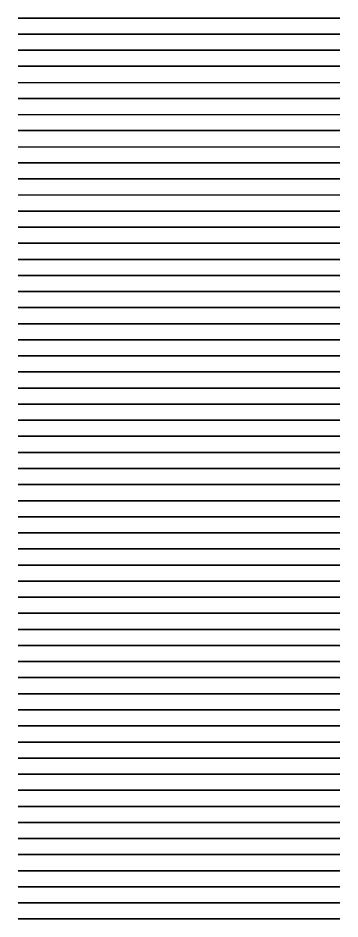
# Model space of a CAD drawing. Header units: metres. Extents: x 0 to 286, y 1 to 229.
# Drawn here: x 0 to 20, y 115 to 171 of the extents above; entities that cross this region are included whole.
import ezdxf
from ezdxf.lldxf.tags import DXFTag

# ---------------------------------------------------------------- set-up
doc = ezdxf.new("R2010")
doc.units = ezdxf.units.M
for name, color, linetype, lineweight in [('V-WE-MO-BODEM_CONTOUR-G', 30, 'V-MO-BORDER-SO', 35), ('V-WE-MO-BODEM_CONTOUR_INTERVENTIEWAARDE-G', 10, 'V-MO-BODEM_CONTOUR_INTERVENTIEWAARDE-SO', 35), ('V-WE-MO-BODEM_CONTOUR_TUSSENWAARDE-G', 40, 'V-MO-BODEMTUSSENWAARDE-SO', 35), ('V-WE-MO-EXPLOSIEVEN-G', 10, 'V-MO-EXPLOSIEVEN-SO', 35), ('V-WE-MO-GELUID_CONTOUR_INTERVENTIEWAARDE-G', 10, 'V-MO-GELUIDINTERVENTIEWAARDE-SO', 35), ('V-WE-MO-GELUID_CONTOUR_STREEFWAARDE-G', 90, 'V-MO-GELUIDSTREEFWAARDE-SO', 35), ('V-WE-MO-GELUID_CONTOUR_TUSSENWAARDE-G', 40, 'V-MO-GELUIDTUSSENWAARDE-SO', 35), ('V-WE-MO-GEUR_CONTOUR_INTERVENTIEWAARDE-G', 10, 'V-MO-GEURINTERVENTIEWAARDE-SO', 35), ('V-WE-MO-GEUR_CONTOUR_STREEFWAARDE-G', 90, 'V-MO-GEURSTREEFWAARDE-SO', 35), ('V-WE-MO-GEUR_CONTOUR_TUSSENWAARDE-G', 40, 'V-MO-GEURTUSSENWAARDE-SO', 35), ('V-WE-MO-GRONDWATER_CONTOUR_INTERVENTIEWAARDE-G', 10, 'V-MO-GRONDWATERINTERVENTIEWAARDE-SO', 35), ('V-WE-MO-GRONDWATER_CONTOUR_STREEFWAARDE-G', 90, 'V-MO-GRONDWATERSTREEFWAARDE-SO', 35), ('V-WE-MO-GRONDWATER_CONTOUR_TUSSENWAARDE-G', 40, 'V-MO-GRONDWATERTUSSENWAARDE-SO', 35), ('V-WE-MO-LICHT_CONTOUR_INTERVENTIEWAARDE-G', 10, 'V-MO-LICHTINTERVENTIEWAARDE-SO', 35), ('V-WE-MO-LICHT_CONTOUR_STREEFWAARDE-G', 90, 'V-MO-LICHTSTREEFWAARDE-SO', 35), ('V-WE-MO-LICHT_CONTOUR_TUSSENWAARDE-G', 40, 'V-MO-LICHTTUSSENWAARDE-SO', 35), ('V-WE-MO-LUCHT_CONTOUR_INTERVENTIEWAARDE-G', 10, 'V-MO-LUCHTINTERVENTIEWAARDE-SO', 35), ('V-WE-MO-LUCHT_CONTOUR_STREEFWAARDE-G', 90, 'V-MO-LUCHTSTREEFWAARDE-SO', 35), ('V-WE-MO-LUCHT_CONTOUR_TUSSENWAARDE-G', 40, 'V-MO-LUCHTTUSSENWAARDE-SO', 35), ('V-WE-MO-STRALING_CONTOUR_INTERVENTIEWAARDE-G', 10, 'V-MO-STRALINGINTERVENTIEWAARDE-SO', 35), ('V-WE-MO-STRALING_CONTOUR_STREEFWAARDE-G', 90, 'V-MO-STRALINGSTREEFWAARDE-SO', 35), ('V-WE-MO-STRALING_CONTOUR_TUSSENWAARDE-G', 40, 'V-MO-STRALINGTUSSENWAARDE-SO', 35), ('V-WE-MO-TRILLING_CONTOUR_INTERVENTIEWAARDE-G', 10, 'V-MO-TRILLINGINTERVENTIEWAARDE-SO', 35), ('V-WE-MO-TRILLING_CONTOUR_STREEFWAARDE-G', 90, 'V-MO-TRILLINGSTREEFWAARDE-SO', 35), ('V-WE-MO-TRILLING_CONTOUR_TUSSENWAARDE-G', 40, 'V-MO-TRILLINGTUSSENWAARDE-SO', 35), ('V-WE-OB-BESCHOEIING-G', 7, 'V-OB-BESCHOEIING-SO', 35), ('V-WE-OB-BESCHOEIING_PERKOENPALENRIJ-G', 7, 'V-OB-PERKOEN-SO', 35), ('V-WE-OB-PEILVAK-G', 90, 'V-OB-PEILVLAK-SO', 35), ('V-WE-OB-SCHANSKORF-G', 7, 'V-OB-SCHANSKORF-SO', 35), ('V-WE-OV-AARDING-G', 7, 'V-OV-AARDING-SO', 35), ('V-WE-OV-KABEL-G', 190, 'V-OV-KABEL-SO', 35), ('V-WE-OV-KABEL_AARDING-G', 190, 'V-OV-KABEL_AARDING-SO', 35), ('V-WE-OV-KABEL_BUNDEL-G', 190, 'V-OV-KABEL_BUNDEL-SO', 35), ('V-WE-OV-KABEL_COMBIKABEL-G', 190, 'V-OV-COMBIKABEL-SO', 35), ('V-WE-OV-KABEL_SIGNAALKABEL-G', 190, 'V-OV-KABEL_SIGNAAL-SO', 35), ('V-WE-OV-KABEL_VOEDINGSKABEL-G', 190, 'V-OV-KABEL_VOEDING-SO', 35), ('V-WE-OV-KABELDOORVOER_KABELKOKER-G', 7, 'V-OV-KABELKOKER-SO', 35), ('V-WE-OV-LIJNVERLICHTING-G', 190, 'V-OV-LIJNV-SO', 35), ('V-WE-OV-WEESLEIDING-G', 190, 'V-OV-WEESLEIDING-SO', 35), ('V-WE-RI-DRAINAGE-G', 90, 'V-RI-DRAINAGE-SO', 35), ('V-WE-RI-DRAINAGE_DRAIN-OPHOOGTEBRENGEN-G', 90, 'V-RI-OPHOOGTEBRENGEN-SO', 35), ('V-WE-RI-DWA-G', 20, 'V-RI-DWA-SO', 35), ('V-WE-RI-DWA_LOZELEIDING-G', 20, 'V-RI-LOZELEIDING-SO', 35), ('V-WE-RI-DWA_LOZELEIDING_UITLEGGER-G', 20, 'V-RI-UITLEGGER-SO', 35), ('V-WE-RI-DWA_LOZELEIDING_VOLGESCHUIMD-G', 20, 'V-RI-VOLSCHUIMEN-SO', 35), ('V-WE-RI-DWA_LOZELEIDING_VOLGEZAND-G', 20, 'V-RI-VOLZANDEN-SO', 35), ('V-WE-RI-DWA_PERCEELAANSLUITLEIDING-G', 20, 'V-RI-DWA_AANSLUITLEIDING-SO', 25), ('V-WE-RI-DWA_RIOOLLEIDING-LINING-G', 20, 'V-RI-LINING-SO', 35), ('V-WE-RI-GWA_KOLKAANSLUITLEIDING-G', 30, 'V-RI-GWA_AANSLUITLEIDING-SO', 25), ('V-WE-RI-GWA_RIOOLLEIDING-G', 30, 'V-RI-GWA-SO', 35), ('V-WE-RI-HWA-G', 150, 'V-RI-HWA-SO', 35), ('V-WE-RI-HWA_KOLKAANSLUITLEIDING-G', 150, 'V-RI-HWA_AANSLUITLEIDING-SO', 25), ('V-WE-RI-ITR-G', 140, 'V-RI-ITR-SO', 35), ('V-WE-RI-ITR_KOLKAANSLUITLEIDING-G', 140, 'V-RI-ITR_AANSLUITLEIDING-SO', 25), ('V-WE-RI-OVERIG-G', 10, 'V-RI-OVERIG-SO', 35), ('V-WE-RI-OVERIG_DUIKER_KOLKAANSLUITLEIDING-G', 10, 'V-RI-AANSLUITLEIDING-SO', 35), ('V-WE-RI-OVERIG_RIOOLLEIDING-G', 10, 'V-RI-TRANSPORTLEIDING-SO', 35)]:
    doc.layers.add(name, color=color, linetype=linetype, lineweight=lineweight)
doc.styles.get("Standard").update_dxf_attribs({"font": 'arial.ttf'})
doc.linetypes.add('V-MO-BODEM_CONTOUR_INTERVENTIEWAARDE-SO', pattern='A,8.625,-7,[40,NLCS.SHX,S=1.8,R=0,X=0,Y=0],-7,17.25,[24,NLCS.SHX,S=1.5,R=0,X=0,Y=0],8.625', length=48.5)
doc.linetypes.add('V-MO-BODEMTUSSENWAARDE-SO', pattern='A,5,-7.25,0,[24,NLCS.SHX,S=1.5,R=0,X=0,Y=0],-7.25,10,-7,[40,NLCS.SHX,S=1.8,R=0,X=0,Y=0],-7,5', length=48.5)
doc.linetypes.add('V-MO-BORDER-SO', pattern='A,12.5,-2.5,1,-2.5,12.5,-2.5,[24,NLCS.SHX,S=1.5,R=0,X=0,Y=0],-2.5', length=36)
doc.linetypes.add('V-MO-EXPLOSIEVEN-SO', pattern='A,8.625,-4,[35,NLCS.SHX,S=0.8,R=0,X=0,Y=0],-4,17.25,[24,NLCS.SHX,S=1.5,R=0,X=0,Y=0],8.625', length=42.5)
doc.linetypes.add('V-MO-GELUIDINTERVENTIEWAARDE-SO', pattern='A,8.625,-4,[36,NLCS.SHX,S=0.8,R=0,X=0,Y=0],-4,17.25,[24,NLCS.SHX,S=1.5,R=0,X=0,Y=0],8.625', length=42.5)
doc.linetypes.add('V-MO-GELUIDSTREEFWAARDE-SO', pattern='A,3,-3.5,6,-4,[36,NLCS.SHX,S=0.8,R=0,X=0,Y=0],-4,6,-3.5,6,-3.5,[24,NLCS.SHX,S=1.5,R=0,X=-1.75,Y=0],3', length=42.5)
doc.linetypes.add('V-MO-GELUIDTUSSENWAARDE-SO', pattern='A,5,-7.25,0,[24,NLCS.SHX,S=1.5,R=0,X=0,Y=0],-7.25,10,-4,[36,NLCS.SHX,S=0.8,R=0,X=0,Y=0],-4,5', length=42.5)
doc.linetypes.add('V-MO-GEURINTERVENTIEWAARDE-SO', pattern='A,8.625,-4,[37,NLCS.SHX,S=0.8,R=0,X=0,Y=0],-4,17.25,[24,NLCS.SHX,S=1.5,R=0,X=0,Y=0],8.625', length=42.5)
doc.linetypes.add('V-MO-GEURSTREEFWAARDE-SO', pattern='A,3,-3.5,6,-4,[37,NLCS.SHX,S=0.8,R=0,X=0,Y=0],-4,6,-3.5,6,-3.5,[24,NLCS.SHX,S=1.5,R=0,X=-1.75,Y=0],3', length=42.5)
doc.linetypes.add('V-MO-GEURTUSSENWAARDE-SO', pattern='A,5,-7.25,0,[24,NLCS.SHX,S=1.5,R=0,X=0,Y=0],-7.25,10,-4,[37,NLCS.SHX,S=0.8,R=0,X=0,Y=0],-4,5', length=42.5)
doc.linetypes.add('V-MO-GRONDWATERINTERVENTIEWAARDE-SO', pattern='A,8.625,-4,[38,NLCS.SHX,S=0.8,R=0,X=0,Y=0],-4,17.25,[24,NLCS.SHX,S=1.5,R=0,X=0,Y=0],8.625', length=42.5)
doc.linetypes.add('V-MO-GRONDWATERSTREEFWAARDE-SO', pattern='A,3,-3.5,6,-4,[38,NLCS.SHX,S=0.8,R=0,X=0,Y=0],-4,6,-3.5,6,-3.5,[24,NLCS.SHX,S=1.5,R=0,X=-1.75,Y=0],3', length=42.5)
doc.linetypes.add('V-MO-GRONDWATERTUSSENWAARDE-SO', pattern='A,5,-7.25,0,[24,NLCS.SHX,S=1.5,R=0,X=0,Y=0],-7.25,10,-4,[38,NLCS.SHX,S=0.8,R=0,X=0,Y=0],-4,5', length=42.5)
doc.linetypes.add('V-MO-LICHTINTERVENTIEWAARDE-SO', pattern='A,8.625,-4,[39,NLCS.SHX,S=0.8,R=0,X=0,Y=0],-4,17.25,[24,NLCS.SHX,S=1.5,R=0,X=0,Y=0],8.625', length=42.5)
doc.linetypes.add('V-MO-LICHTSTREEFWAARDE-SO', pattern='A,3,-3.5,6,-4,[39,NLCS.SHX,S=0.8,R=0,X=0,Y=0],-4,6,-3.5,6,-3.5,[24,NLCS.SHX,S=1.5,R=0,X=-1.75,Y=0],3', length=42.5)
doc.linetypes.add('V-MO-LICHTTUSSENWAARDE-SO', pattern='A,5,-7.25,0,[24,NLCS.SHX,S=1.5,R=0,X=0,Y=0],-7.25,10,-4,[39,NLCS.SHX,S=0.8,R=0,X=0,Y=0],-4,5', length=42.5)
doc.linetypes.add('V-MO-LUCHTINTERVENTIEWAARDE-SO', pattern='A,8.625,-4,[49,NLCS.SHX,S=0.8,R=0,X=0,Y=0],-4,17.25,[24,NLCS.SHX,S=1.5,R=0,X=0,Y=0],8.625', length=42.5)
doc.linetypes.add('V-MO-LUCHTSTREEFWAARDE-SO', pattern='A,3,-3.5,6,-4,[49,NLCS.SHX,S=0.8,R=0,X=0,Y=0],-4,6,-3.5,6,-3.5,[24,NLCS.SHX,S=1.5,R=0,X=-1.75,Y=0],3', length=42.5)
doc.linetypes.add('V-MO-LUCHTTUSSENWAARDE-SO', pattern='A,5,-7.25,0,[24,NLCS.SHX,S=1.5,R=0,X=0,Y=0],-7.25,10,-4,[49,NLCS.SHX,S=0.8,R=0,X=0,Y=0],-4,5', length=42.5)
doc.linetypes.add('V-MO-STRALINGINTERVENTIEWAARDE-SO', pattern='A,8.625,-4,[41,NLCS.SHX,S=0.8,R=0,X=0,Y=0],-4,17.25,[24,NLCS.SHX,S=1.5,R=0,X=0,Y=0],8.625', length=42.5)
doc.linetypes.add('V-MO-STRALINGSTREEFWAARDE-SO', pattern='A,3,-3.5,6,-4,[41,NLCS.SHX,S=0.8,R=0,X=0,Y=0],-4,6,-3.5,6,-3.5,[24,NLCS.SHX,S=1.5,R=0,X=-1.75,Y=0],3', length=42.5)
doc.linetypes.add('V-MO-STRALINGTUSSENWAARDE-SO', pattern='A,5,-7.25,0,[24,NLCS.SHX,S=1.5,R=0,X=0,Y=0],-7.25,10,-4,[41,NLCS.SHX,S=0.8,R=0,X=0,Y=0],-4,5', length=42.5)
doc.linetypes.add('V-MO-TRILLINGINTERVENTIEWAARDE-SO', pattern='A,8.625,-4,[48,NLCS.SHX,S=0.8,R=0,X=0,Y=0],-4,17.25,[24,NLCS.SHX,S=1.5,R=0,X=0,Y=0],8.625', length=42.5)
doc.linetypes.add('V-MO-TRILLINGSTREEFWAARDE-SO', pattern='A,3,-3.5,6,-4,[48,NLCS.SHX,S=0.8,R=0,X=0,Y=0],-4,6,-3.5,6,-3.5,[24,NLCS.SHX,S=1.5,R=0,X=-1.75,Y=0],3', length=42.5)
doc.linetypes.add('V-MO-TRILLINGTUSSENWAARDE-SO', pattern='A,5,-7.25,0,[24,NLCS.SHX,S=1.5,R=0,X=0,Y=0],-7.25,10,-4,[48,NLCS.SHX,S=0.8,R=0,X=0,Y=0],-4,5', length=42.5)
doc.linetypes.add('V-OB-BESCHOEIING-SO', pattern='A,10,[24,NLCS.SHX,S=1,R=0,X=0,Y=0],10,-3.5,[1,NLCS.SHX,S=0.5,R=0,X=0,Y=0],-3.5', length=27)
doc.linetypes.add('V-OB-PEILVLAK-SO', pattern='A,3,[24,NLCS.SHX,S=0.5,R=0,X=0,Y=0],3,-1.5', length=7.5)
doc.linetypes.add('V-OB-PERKOEN-SO', pattern='A,0,-1,[2,NLCS.SHX,S=1,R=0,X=0,Y=0],-2,[2,NLCS.SHX,S=1,R=0,X=0,Y=0],-2,[2,NLCS.SHX,S=1,R=0,X=0,Y=0],-6,[24,NLCS.SHX,S=1,R=0,X=0,Y=0],-6', length=17)
doc.linetypes.add('V-OB-SCHANSKORF-SO', pattern='A,2.5,[24,NLCS.SHX,S=1,R=0,X=0,Y=0],2.5,-1,[140,NLCS.SHX,S=2,R=0,X=-0.5,Y=0],-1', length=7)
tags = doc.linetypes.add('V-OV-AARDING-SO', pattern='A,2,[24,NLCS.SHX,S=0.5,R=0,X=0,Y=0],2,-1,[103,NLCS.SHX,S=0.75,R=0,X=0,Y=0],-1,2,[24,NLCS.SHX,S=0.5,R=0,X=0,Y=0],2,-1,["A",Standard,S=1,R=0,X=0,Y=-0.5],-2', length=13).pattern_tags.tags
tags[34] = DXFTag(74, 10)
doc.linetypes.add('V-OV-COMBIKABEL-SO', pattern='A,2.5,[24,NLCS.SHX,S=0.5,R=0,X=0,Y=0],2.5,-1,0,-1,5,-1', length=13)
tags = doc.linetypes.add('V-OV-KABEL-SO', pattern='A,2,[24,NLCS.SHX,S=0.5,R=0,X=0,Y=0],2,-1,[103,NLCS.SHX,S=0.75,R=0,X=0,Y=0],-1,2,[24,NLCS.SHX,S=0.5,R=0,X=0,Y=0],2,-1.5,["0V",Standard,S=1,R=0,X=0,Y=-0.5],-3', length=14.5).pattern_tags.tags
tags[34] = DXFTag(74, 10)
tags = doc.linetypes.add('V-OV-KABEL_AARDING-SO', pattern='A,7,[24,NLCS.SHX,S=0.5,R=0,X=0,Y=0],7,-1,["OV",Standard,S=1.8,R=0,X=0.5,Y=-0.9],-5,7,[24,NLCS.SHX,S=0.5,R=0,X=0,Y=0],7,-0.5,["A",Standard,S=1.8,R=0,X=-0.15,Y=-0.9],-1.5', length=36).pattern_tags.tags
tags[35] = DXFTag(74, 10)
tags[14] = DXFTag(74, 10)
tags = doc.linetypes.add('V-OV-KABEL_BUNDEL-SO', pattern='A,7,[24,NLCS.SHX,S=0.5,R=0,X=0,Y=0],7,-1,["OV",Standard,S=1.8,R=0,X=0.5,Y=-0.9],-5,7,[24,NLCS.SHX,S=0.5,R=0,X=0,Y=0],7,-0.5,["B",Standard,S=1.8,R=0,X=-0.15,Y=-0.9],-1.5', length=36).pattern_tags.tags
tags[35] = DXFTag(74, 10)
tags[14] = DXFTag(74, 10)
tags = doc.linetypes.add('V-OV-KABEL_SIGNAAL-SO', pattern='A,7,[24,NLCS.SHX,S=0.5,R=0,X=0,Y=0],7,-1,["OV",Standard,S=1.8,R=0,X=0.5,Y=-0.9],-5,7,[24,NLCS.SHX,S=0.5,R=0,X=0,Y=0],7,-0.5,["S",Standard,S=1.8,R=0,X=-0.15,Y=-0.9],-1.5', length=36).pattern_tags.tags
tags[35] = DXFTag(74, 10)
tags[14] = DXFTag(74, 10)
tags = doc.linetypes.add('V-OV-KABEL_VOEDING-SO', pattern='A,7,[24,NLCS.SHX,S=0.5,R=0,X=0,Y=0],7,-1,["OV",Standard,S=1.8,R=0,X=0.5,Y=-0.9],-5,7,[24,NLCS.SHX,S=0.5,R=0,X=0,Y=0],7,-0.5,["V",Standard,S=1.8,R=0,X=-0.15,Y=-0.9],-1.5', length=36).pattern_tags.tags
tags[35] = DXFTag(74, 10)
tags[14] = DXFTag(74, 10)
doc.linetypes.add('V-OV-KABELKOKER-SO', pattern='A,0,-3,[80,NLCS.SHX,S=1,R=0,X=0,Y=0],-6,[80,NLCS.SHX,S=1,R=0,X=0,Y=0],-6,[80,NLCS.SHX,S=1,R=0,X=0,Y=0],-6,[24,NLCS.SHX,S=1,R=0,X=0,Y=0],-3', length=24)
doc.linetypes.add('V-OV-LIJNV-SO', pattern='A,0,-5,[102,NLCS.SHX,S=1,R=0,X=-0.625,Y=0],2.5,-0.5,[69,NLCS.SHX,S=0.5,R=0,X=0,Y=0],-0.5,2.5,[102,NLCS.SHX,S=1,R=180,X=0.625,Y=0],-5,[24,NLCS.SHX,S=1,R=0,X=1,Y=0],-2', length=18)
doc.linetypes.add('V-OV-WEESLEIDING-SO', pattern='A,0.25,-4,[24,NLCS.SHX,S=0.5,R=0,X=0,Y=0],-4', length=8.25)
doc.linetypes.add('V-RI-AANSLUITLEIDING-SO', pattern='A,1.25,[24,NLCS.SHX,S=1,R=0,X=0,Y=0],1.25,-1.8,2.5,-1.8', length=8.6)
doc.linetypes.add('V-RI-DRAINAGE-SO', pattern='A,3,[24,NLCS.SHX,S=1,R=0,X=0,Y=0],3,-1.8,1.8,-1.8,2.4,-1.8,1.8,-1.8', length=19.2)
doc.linetypes.add('V-RI-DWA-SO', pattern='A,2.5,[24,NLCS.SHX,S=1,R=0,X=0,Y=0],2.5,-3,0,-3', length=11)
doc.linetypes.add('V-RI-DWA_AANSLUITLEIDING-SO', pattern='A,1.25,[24,NLCS.SHX,S=0.5,R=0,X=0,Y=0],1.25,-1.8,0,-1.8,2.5,-1.8,0,-1.8', length=12.2)
doc.linetypes.add('V-RI-GWA-SO', pattern='A,3,[24,NLCS.SHX,S=1,R=0,X=0,Y=0],3,-3', length=9)
doc.linetypes.add('V-RI-GWA_AANSLUITLEIDING-SO', pattern='A,2,[24,NLCS.SHX,S=1,R=0,X=0,Y=0],2,-1.8,2.6,-1.8,2.6,-1.8,2.6,-1.8', length=19)
doc.linetypes.add('V-RI-HWA-SO', pattern='A,2.5,[24,NLCS.SHX,S=1,R=0,X=0,Y=0],2.5,-1.8', length=6.8)
doc.linetypes.add('V-RI-HWA_AANSLUITLEIDING-SO', pattern='A,1.5,[24,NLCS.SHX,S=1,R=0,X=0,Y=0],1.5,-1.8,3,-1.8,3,-1.8,3,-1.8', length=19.2)
doc.linetypes.add('V-RI-ITR-SO', pattern='A,2.5,[24,NLCS.SHX,S=1,R=0,X=0,Y=0],2.5,-2.4,0,-2.4,0,-2.4', length=12.2)
doc.linetypes.add('V-RI-ITR_AANSLUITLEIDING-SO', pattern='A,2,[24,NLCS.SHX,S=1,R=0,X=0,Y=0],2,-1.8,0,-1.8,0,-1.8', length=9.4)
doc.linetypes.add('V-RI-LINING-SO', pattern='A,3.75,[24,NLCS.SHX,S=1,R=0,X=0,Y=0],3.75,-3,0,-3,3,-3,0,-3', length=22.5)
doc.linetypes.add('V-RI-LOZELEIDING-SO', pattern='A,0.1,-4,[24,NLCS.SHX,S=1,R=0,X=0,Y=0],-4', length=8.1)
doc.linetypes.add('V-RI-OPHOOGTEBRENGEN-SO', pattern='A,3.75,[24,NLCS.SHX,S=1,R=0,X=0,Y=0],3.75,-3,0.75,-3,3,-3,0.75,-3', length=24)
doc.linetypes.add('V-RI-OVERIG-SO', pattern='A,2.5,[24,NLCS.SHX,S=1,R=0,X=0,Y=0],2.5,-2,2,-2,0,-2,2,-2', length=17)
tags = doc.linetypes.add('V-RI-TRANSPORTLEIDING-SO', pattern='A,3.5,[24,NLCS.SHX,S=1,R=0,X=0,Y=0],3.5,-2,["T",Standard,S=1.8,R=0,X=-0.5,Y=-0.9],-2,3.5,[24,NLCS.SHX,S=0.5,R=0,X=0,Y=0],3.5,-2,[102,NLCS.SHX,S=1,R=180,X=0,Y=0],-2', length=22).pattern_tags.tags
tags[14] = DXFTag(74, 10)
doc.linetypes.add('V-RI-UITLEGGER-SO', pattern='A,1.25,[24,NLCS.SHX,S=1,R=0,X=0,Y=0],1.25,-1.8,1.8,-1.8,2.5,-1.8,1.8,-1.8', length=15.8)
doc.linetypes.add('V-RI-VOLSCHUIMEN-SO', pattern='A,0,[50,NLCS.SHX,S=0.5,R=0,X=0,Y=0],2,[24,NLCS.SHX,S=1,R=0,X=0,Y=0],2', length=4)
doc.linetypes.add('V-RI-VOLZANDEN-SO', pattern='A,0,[50,NLCS.SHX,S=0.5,R=0,X=0,Y=0],2,[24,NLCS.SHX,S=1,R=0,X=0,Y=0],2', length=4)

msp = doc.modelspace()

# ---------------------------------------------------------------- linework, layer by layer
at = {"layer": 'V-WE-MO-BODEM_CONTOUR-G', "color": 4, "flags": 128}
msp.add_lwpolyline([(0, 117), (20, 117)], dxfattribs=at)
at = {"layer": 'V-WE-MO-BODEM_CONTOUR_INTERVENTIEWAARDE-G', "color": 4, "flags": 128}
msp.add_lwpolyline([(0, 115), (20, 115)], dxfattribs=at)
at = {"layer": 'V-WE-MO-BODEM_CONTOUR_TUSSENWAARDE-G', "color": 4, "flags": 128}
msp.add_lwpolyline([(0, 116), (20, 116)], dxfattribs=at)
at = {"layer": 'V-WE-MO-EXPLOSIEVEN-G', "color": 4, "flags": 128}
msp.add_lwpolyline([(0, 118), (20, 118)], dxfattribs=at)
at = {"layer": 'V-WE-MO-GELUID_CONTOUR_INTERVENTIEWAARDE-G', "color": 4, "flags": 128}
msp.add_lwpolyline([(0, 119), (20, 119)], dxfattribs=at)
at = {"layer": 'V-WE-MO-GELUID_CONTOUR_STREEFWAARDE-G', "color": 4, "flags": 128}
msp.add_lwpolyline([(0, 120), (20, 120)], dxfattribs=at)
at = {"layer": 'V-WE-MO-GELUID_CONTOUR_TUSSENWAARDE-G', "color": 4, "flags": 128}
msp.add_lwpolyline([(0, 121), (20, 121)], dxfattribs=at)
at = {"layer": 'V-WE-MO-GEUR_CONTOUR_INTERVENTIEWAARDE-G', "color": 4, "flags": 128}
msp.add_lwpolyline([(0, 122), (20, 122)], dxfattribs=at)
at = {"layer": 'V-WE-MO-GEUR_CONTOUR_STREEFWAARDE-G', "color": 4, "flags": 128}
msp.add_lwpolyline([(0, 123), (20, 123)], dxfattribs=at)
at = {"layer": 'V-WE-MO-GEUR_CONTOUR_TUSSENWAARDE-G', "color": 4, "flags": 128}
msp.add_lwpolyline([(0, 124), (20, 124)], dxfattribs=at)
at = {"layer": 'V-WE-MO-GRONDWATER_CONTOUR_INTERVENTIEWAARDE-G', "color": 4, "flags": 128}
msp.add_lwpolyline([(0, 125), (20, 125)], dxfattribs=at)
at = {"layer": 'V-WE-MO-GRONDWATER_CONTOUR_STREEFWAARDE-G', "color": 4, "flags": 128}
msp.add_lwpolyline([(0, 126), (20, 126)], dxfattribs=at)
at = {"layer": 'V-WE-MO-GRONDWATER_CONTOUR_TUSSENWAARDE-G', "color": 4, "flags": 128}
msp.add_lwpolyline([(0, 127), (20, 127)], dxfattribs=at)
at = {"layer": 'V-WE-MO-LICHT_CONTOUR_INTERVENTIEWAARDE-G', "color": 4, "flags": 128}
msp.add_lwpolyline([(0, 128), (20, 128)], dxfattribs=at)
at = {"layer": 'V-WE-MO-LICHT_CONTOUR_STREEFWAARDE-G', "color": 4, "flags": 128}
msp.add_lwpolyline([(0, 129), (20, 129)], dxfattribs=at)
at = {"layer": 'V-WE-MO-LICHT_CONTOUR_TUSSENWAARDE-G', "color": 4, "flags": 128}
msp.add_lwpolyline([(0, 130), (20, 130)], dxfattribs=at)
at = {"layer": 'V-WE-MO-LUCHT_CONTOUR_INTERVENTIEWAARDE-G', "color": 4, "flags": 128}
msp.add_lwpolyline([(0, 131), (20, 131)], dxfattribs=at)
at = {"layer": 'V-WE-MO-LUCHT_CONTOUR_STREEFWAARDE-G', "color": 4, "flags": 128}
msp.add_lwpolyline([(0, 132), (20, 132)], dxfattribs=at)
at = {"layer": 'V-WE-MO-LUCHT_CONTOUR_TUSSENWAARDE-G', "color": 4, "flags": 128}
msp.add_lwpolyline([(0, 133), (20, 133)], dxfattribs=at)
at = {"layer": 'V-WE-MO-STRALING_CONTOUR_INTERVENTIEWAARDE-G', "color": 4, "flags": 128}
msp.add_lwpolyline([(0, 134), (20, 134)], dxfattribs=at)
at = {"layer": 'V-WE-MO-STRALING_CONTOUR_STREEFWAARDE-G', "color": 4, "flags": 128}
msp.add_lwpolyline([(0, 135), (20, 135)], dxfattribs=at)
at = {"layer": 'V-WE-MO-STRALING_CONTOUR_TUSSENWAARDE-G', "color": 4, "flags": 128}
msp.add_lwpolyline([(0, 136), (20, 136)], dxfattribs=at)
at = {"layer": 'V-WE-MO-TRILLING_CONTOUR_INTERVENTIEWAARDE-G', "color": 4, "flags": 128}
msp.add_lwpolyline([(0, 137), (20, 137)], dxfattribs=at)
at = {"layer": 'V-WE-MO-TRILLING_CONTOUR_STREEFWAARDE-G', "color": 4, "flags": 128}
msp.add_lwpolyline([(0, 138), (20, 138)], dxfattribs=at)
at = {"layer": 'V-WE-MO-TRILLING_CONTOUR_TUSSENWAARDE-G', "color": 4, "flags": 128}
msp.add_lwpolyline([(0, 139), (20, 139)], dxfattribs=at)
at = {"layer": 'V-WE-OB-BESCHOEIING-G', "color": 5, "flags": 128}
msp.add_lwpolyline([(0, 141), (20, 141)], dxfattribs=at)
at = {"layer": 'V-WE-OB-BESCHOEIING_PERKOENPALENRIJ-G', "color": 5, "flags": 128}
msp.add_lwpolyline([(0, 140), (20, 140)], dxfattribs=at)
at = {"layer": 'V-WE-OB-PEILVAK-G', "color": 5, "flags": 128}
msp.add_lwpolyline([(0, 142), (20, 142)], dxfattribs=at)
at = {"layer": 'V-WE-OB-SCHANSKORF-G', "color": 5, "flags": 128}
msp.add_lwpolyline([(0, 143), (20, 143)], dxfattribs=at)
at = {"layer": 'V-WE-OV-AARDING-G', "color": 6, "flags": 128}
msp.add_lwpolyline([(0, 144), (20, 144)], dxfattribs=at)
at = {"layer": 'V-WE-OV-KABEL-G', "color": 6, "flags": 128}
msp.add_lwpolyline([(0, 151), (20, 151)], dxfattribs=at)
at = {"layer": 'V-WE-OV-KABEL_AARDING-G', "color": 6, "flags": 128}
msp.add_lwpolyline([(0, 145), (20, 145)], dxfattribs=at)
at = {"layer": 'V-WE-OV-KABEL_BUNDEL-G', "color": 6, "flags": 128}
msp.add_lwpolyline([(0, 146), (20, 146)], dxfattribs=at)
at = {"layer": 'V-WE-OV-KABEL_COMBIKABEL-G', "color": 6, "flags": 128}
msp.add_lwpolyline([(0, 147), (20, 147)], dxfattribs=at)
at = {"layer": 'V-WE-OV-KABEL_SIGNAALKABEL-G', "color": 6, "flags": 128}
msp.add_lwpolyline([(0, 148), (20, 148)], dxfattribs=at)
at = {"layer": 'V-WE-OV-KABEL_VOEDINGSKABEL-G', "color": 6, "flags": 128}
msp.add_lwpolyline([(0, 149), (20, 149)], dxfattribs=at)
at = {"layer": 'V-WE-OV-KABELDOORVOER_KABELKOKER-G', "color": 6, "flags": 128}
msp.add_lwpolyline([(0, 150), (20, 150)], dxfattribs=at)
at = {"layer": 'V-WE-OV-LIJNVERLICHTING-G', "color": 6, "flags": 128}
msp.add_lwpolyline([(0, 152), (20, 152)], dxfattribs=at)
at = {"layer": 'V-WE-OV-WEESLEIDING-G', "color": 6, "flags": 128}
msp.add_lwpolyline([(0, 153), (20, 153)], dxfattribs=at)
at = {"layer": 'V-WE-RI-DRAINAGE-G', "color": 1, "flags": 128}
msp.add_lwpolyline([(0, 155), (20, 155)], dxfattribs=at)
at = {"layer": 'V-WE-RI-DRAINAGE_DRAIN-OPHOOGTEBRENGEN-G', "color": 1, "flags": 128}
msp.add_lwpolyline([(0, 154), (20, 154)], dxfattribs=at)
at = {"layer": 'V-WE-RI-DWA-G', "color": 1, "flags": 128}
msp.add_lwpolyline([(0, 162), (20, 162)], dxfattribs=at)
at = {"layer": 'V-WE-RI-DWA_LOZELEIDING-G', "color": 1, "flags": 128}
msp.add_lwpolyline([(0, 159), (20, 159)], dxfattribs=at)
at = {"layer": 'V-WE-RI-DWA_LOZELEIDING_UITLEGGER-G', "color": 1, "flags": 128}
msp.add_lwpolyline([(0, 156), (20, 156)], dxfattribs=at)
at = {"layer": 'V-WE-RI-DWA_LOZELEIDING_VOLGESCHUIMD-G', "color": 1, "flags": 128}
msp.add_lwpolyline([(0, 157), (20, 157)], dxfattribs=at)
at = {"layer": 'V-WE-RI-DWA_LOZELEIDING_VOLGEZAND-G', "color": 1, "flags": 128}
msp.add_lwpolyline([(0, 158), (20, 158)], dxfattribs=at)
at = {"layer": 'V-WE-RI-DWA_PERCEELAANSLUITLEIDING-G', "color": 1, "flags": 128}
msp.add_lwpolyline([(0, 160), (20, 160)], dxfattribs=at)
at = {"layer": 'V-WE-RI-DWA_RIOOLLEIDING-LINING-G', "color": 1, "flags": 128}
msp.add_lwpolyline([(0, 161), (20, 161)], dxfattribs=at)
at = {"layer": 'V-WE-RI-GWA_KOLKAANSLUITLEIDING-G', "color": 1, "flags": 128}
msp.add_lwpolyline([(0, 163), (20, 163)], dxfattribs=at)
at = {"layer": 'V-WE-RI-GWA_RIOOLLEIDING-G', "color": 1, "flags": 128}
msp.add_lwpolyline([(0, 164), (20, 164)], dxfattribs=at)
at = {"layer": 'V-WE-RI-HWA-G', "color": 1, "flags": 128}
msp.add_lwpolyline([(0, 166), (20, 166)], dxfattribs=at)
at = {"layer": 'V-WE-RI-HWA_KOLKAANSLUITLEIDING-G', "color": 1, "flags": 128}
msp.add_lwpolyline([(0, 165), (20, 165)], dxfattribs=at)
at = {"layer": 'V-WE-RI-ITR-G', "color": 1, "flags": 128}
msp.add_lwpolyline([(0, 168), (20, 168)], dxfattribs=at)
at = {"layer": 'V-WE-RI-ITR_KOLKAANSLUITLEIDING-G', "color": 1, "flags": 128}
msp.add_lwpolyline([(0, 167), (20, 167)], dxfattribs=at)
at = {"layer": 'V-WE-RI-OVERIG-G', "color": 1, "flags": 128}
msp.add_lwpolyline([(0, 171), (20, 171)], dxfattribs=at)
at = {"layer": 'V-WE-RI-OVERIG_DUIKER_KOLKAANSLUITLEIDING-G', "color": 1, "flags": 128}
msp.add_lwpolyline([(0, 169), (20, 169)], dxfattribs=at)
at = {"layer": 'V-WE-RI-OVERIG_RIOOLLEIDING-G', "color": 1, "flags": 128}
msp.add_lwpolyline([(0, 170), (20, 170)], dxfattribs=at)

doc.saveas('drawing.dxf')
